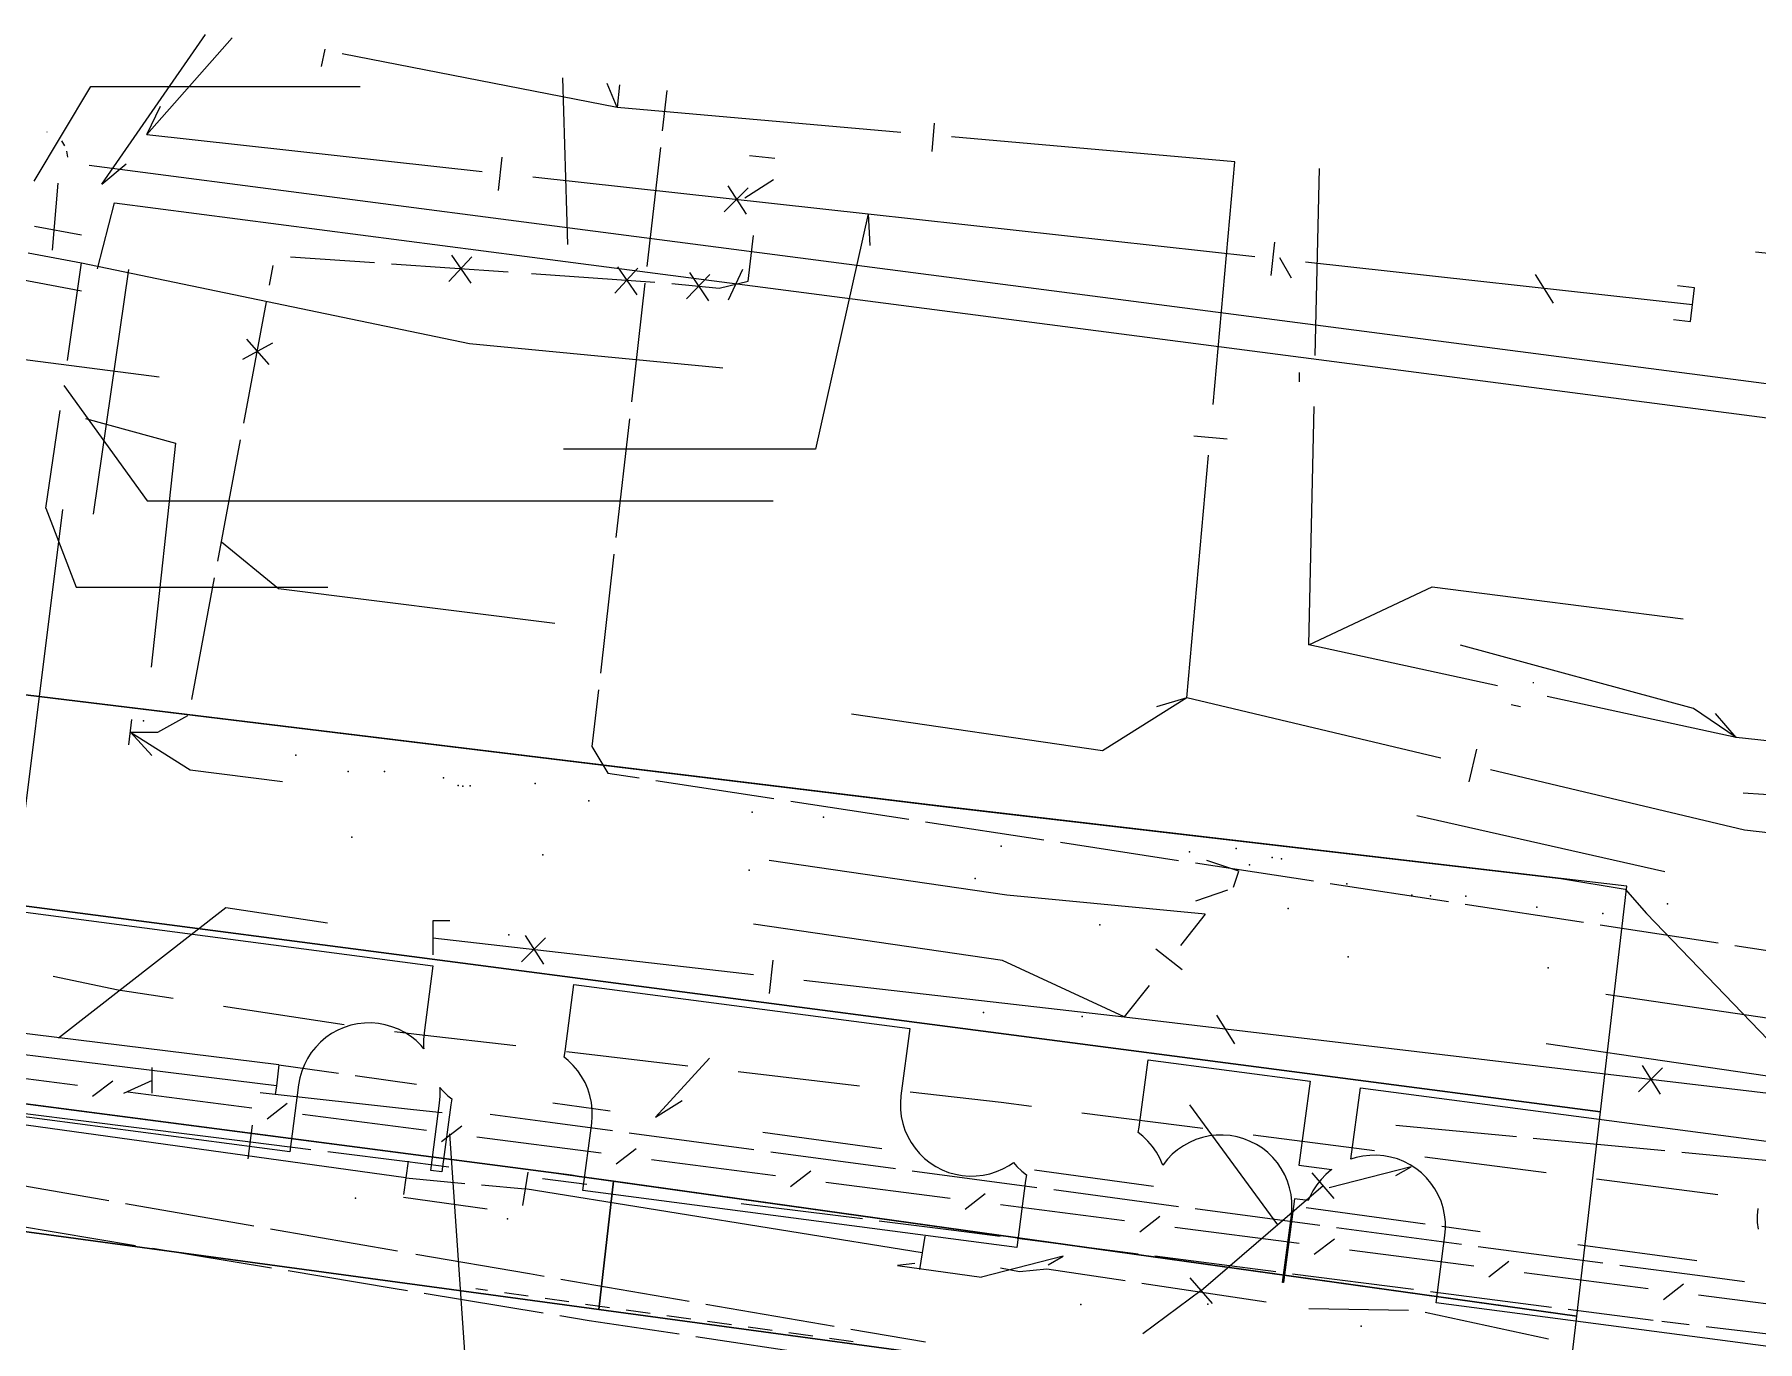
# Model space of a CAD drawing. Header units: metres. Extents: x -3782 to -2031, y 18790 to 19846.
# Drawn here: x -2848.1 to -2797.3, y 18874.1 to 18912.7 of the extents above; entities that cross this region are included whole.
import ezdxf

# ---------------------------------------------------------------- set-up
doc = ezdxf.new("R2010")
doc.units = ezdxf.units.M
for name, color, linetype in [('BOUNDARY', 7, 'Continuous'), ('CURB', 7, 'Continuous'), ('ELECTR_CABLE', 7, 'Continuous'), ('ELECTR_CABLE_COMM', 7, 'Continuous'), ('GRASS', 7, 'Continuous'), ('GROUND', 7, 'Continuous'), ('HEAT', 7, 'Continuous'), ('OVERHEAD_POWER_LINE', 7, 'Continuous'), ('ROAD', 7, 'Continuous'), ('SEWER', 7, 'Continuous'), ('SIDEWALK_PATH', 7, 'Continuous'), ('TREE', 7, 'Continuous'), ('WATER_PIPELINE', 7, 'Continuous')]:
    doc.layers.add(name, color=color, linetype=linetype)

msp = doc.modelspace()

# ---------------------------------------------------------------- linework, layer by layer
at = {"layer": 'BOUNDARY'}
msp.add_lwpolyline([(-2884.006, 18893.457), (-2876.159, 18892.479), (-2868.255, 18892.281), (-2860.369, 18892.864), (-2856.419, 18893.553), (-2854.481, 18893.795), (-2852.536, 18893.655), (-2821.885, 18889.923), (-2821.487, 18889.876), (-2803.067, 18887.727), (-2801.166, 18887.411), (-2800.537, 18886.69), (-2795.137, 18881.088), (-2789.219, 18876.037), (-2782.837, 18871.585), (-2776.054, 18867.774), (-2768.932, 18864.64), (-2761.54, 18862.212), (-2753.946, 18860.514), (-2746.224, 18859.562)], dxfattribs=at)
at = {"layer": 'CURB'}
for points in [[(-2903.349, 18888.247), (-2832.736, 18879.021), (-2831.824, 18878.898), (-2802.597, 18874.805)], [(-2903.338, 18888.251), (-2898.413, 18884.081), (-2802.839, 18871.115)], [(-2855.234, 18887.808), (-2801.895, 18880.839)], [(-2835.11, 18875.621), (-2834.758, 18875.571)], [(-2834.263, 18875.5), (-2833.558, 18875.4)], [(-2833.063, 18875.329), (-2832.359, 18875.229)], [(-2831.864, 18875.159), (-2831.159, 18875.06)], [(-2830.664, 18874.991), (-2829.959, 18874.892)], [(-2829.464, 18874.822), (-2828.759, 18874.724)], [(-2828.264, 18874.654), (-2827.559, 18874.555)], [(-2827.064, 18874.486), (-2826.359, 18874.387)], [(-2825.864, 18874.318), (-2825.159, 18874.219)], [(-2824.664, 18874.15), (-2823.959, 18874.051)]]:
    msp.add_lwpolyline(points, dxfattribs=at)
at = {"layer": 'ELECTR_CABLE'}
for points in [[(-2826.28, 18908.988), (-2827.026, 18909.07)], [(-2827.163, 18907.83), (-2826.319, 18908.368)], [(-2827.06, 18905.367), (-2826.91, 18906.718)], [(-2841.197, 18905.25), (-2841.087, 18905.834)], [(-2840.578, 18906.088), (-2838.097, 18905.914)], [(-2837.599, 18905.879), (-2834.148, 18905.638)], [(-2835.228, 18906.09), (-2835.903, 18905.353)], [(-2835.826, 18906.13), (-2835.254, 18905.309)], [(-2830.325, 18905.747), (-2831, 18905.01)], [(-2830.924, 18905.787), (-2830.352, 18904.966)], [(-2827.233, 18905.713), (-2827.658, 18904.808)], [(-2833.459, 18905.59), (-2829.818, 18905.335)], [(-2829.32, 18905.294), (-2827.924, 18905.163)], [(-2828.194, 18905.566), (-2828.887, 18904.845)], [(-2828.792, 18905.62), (-2828.239, 18904.786)], [(-2827.924, 18905.163), (-2827.06, 18905.367)], [(-2841.962, 18901.172), (-2841.289, 18904.759)], [(-2841.878, 18903.657), (-2841.223, 18902.901)], [(-2841.987, 18903.067), (-2841.105, 18903.541)], [(-2842.727, 18897.093), (-2842.054, 18900.68)], [(-2842.62, 18897.665), (-2840.937, 18896.288)], [(-2843.492, 18893.015), (-2842.819, 18896.602)], [(-2840.937, 18896.288), (-2832.769, 18895.266)], [(-2845.353, 18891.678), (-2845.261, 18892.422)], [(-2844.493, 18892.05), (-2843.61, 18892.541)], [(-2845.307, 18892.05), (-2844.493, 18892.05)], [(-2845.307, 18892.05), (-2843.542, 18890.937)], [(-2845.307, 18892.05), (-2844.679, 18891.358)], [(-2843.542, 18890.937), (-2840.82, 18890.593)], [(-2847.433, 18883.022), (-2842.487, 18886.871)], [(-2842.487, 18886.871), (-2839.486, 18886.421)], [(-2847.591, 18884.841), (-2845.666, 18884.44)], [(-2845.666, 18884.44), (-2844.043, 18884.189)], [(-2840.921, 18882.219), (-2855.481, 18884.014)], [(-2842.56, 18883.96), (-2838.994, 18883.41)], [(-2840.997, 18881.599), (-2855.557, 18883.394)], [(-2837.507, 18883.208), (-2836.696, 18883.113)], [(-2836.696, 18883.113), (-2833.923, 18882.789)], [(-2795.682, 18881.704), (-2803.499, 18882.843)], [(-2832.433, 18882.615), (-2828.848, 18882.197)], [(-2829.805, 18880.677), (-2828.205, 18882.421)], [(-2844.663, 18881.765), (-2845.512, 18881.375)], [(-2844.663, 18881.39), (-2844.663, 18882.14)], [(-2840.921, 18882.219), (-2840.997, 18881.599)], [(-2840.921, 18882.219), (-2839.163, 18881.975)], [(-2838.668, 18881.906), (-2836.861, 18881.656)], [(-2827.358, 18882.023), (-2823.774, 18881.604)], [(-2853.361, 18881.407), (-2841.763, 18879.947)], [(-2841.479, 18881.408), (-2836.946, 18880.899)], [(-2840.997, 18881.599), (-2841.028, 18881.351)], [(-2822.284, 18881.43), (-2819.594, 18881.116)], [(-2836.946, 18880.899), (-2836.104, 18880.819)], [(-2832.914, 18880.517), (-2834.687, 18880.754)], [(-2832.836, 18881.097), (-2831.141, 18880.862)], [(-2829.805, 18880.677), (-2829.012, 18881.171)], [(-2819.594, 18881.116), (-2818.701, 18881.001)], [(-2817.213, 18880.81), (-2813.633, 18880.349)], [(-2811.426, 18877.502), (-2814.018, 18881.038)], [(-2837.178, 18878.884), (-2849.022, 18880.529)], [(-2841.825, 18879.451), (-2841.701, 18880.443)], [(-2831.073, 18880.271), (-2832.914, 18880.517)], [(-2826.894, 18879.711), (-2830.577, 18880.204)], [(-2826.634, 18880.237), (-2823.119, 18879.749)], [(-2804.378, 18880.096), (-2807.936, 18880.433)], [(-2841.763, 18879.947), (-2839.975, 18879.723)], [(-2812.146, 18880.158), (-2808.566, 18879.697)], [(-2799.991, 18879.68), (-2803.881, 18880.049)], [(-2839.479, 18879.661), (-2837.12, 18879.365)], [(-2837.109, 18879.379), (-2837.247, 18878.389)], [(-2837.12, 18879.365), (-2835.904, 18879.213)], [(-2822.716, 18879.152), (-2826.399, 18879.645)], [(-2807.078, 18879.506), (-2803.499, 18879.045)], [(-2796.405, 18879.34), (-2799.494, 18879.633)], [(-2849.732, 18878.879), (-2845.942, 18878.217)], [(-2837.178, 18878.884), (-2835.435, 18878.723)], [(-2834.937, 18878.677), (-2833.652, 18878.559)], [(-2833.573, 18879.053), (-2833.731, 18878.065)], [(-2833.139, 18878.866), (-2831.833, 18878.702)], [(-2818.537, 18878.593), (-2822.22, 18879.086)], [(-2818.612, 18879.124), (-2815.097, 18878.636)], [(-2809.758, 18878.28), (-2810.412, 18879.038)], [(-2802.011, 18878.854), (-2798.432, 18878.393)], [(-2821.925, 18876.673), (-2833.652, 18878.559)], [(-2814.359, 18878.034), (-2818.042, 18878.527)], [(-2813.682, 18875.555), (-2810.085, 18878.659)], [(-2845.449, 18878.131), (-2841.659, 18877.469)], [(-2827.266, 18878.13), (-2823.691, 18877.682)], [(-2810.181, 18877.475), (-2813.863, 18877.967)], [(-2810.59, 18878.011), (-2807.074, 18877.523)], [(-2845.152, 18876.881), (-2848.67, 18877.464)], [(-2841.166, 18877.383), (-2837.418, 18876.728)], [(-2823.195, 18877.619), (-2820.99, 18877.343)], [(-2821.846, 18877.167), (-2822.004, 18876.179)], [(-2820.99, 18877.343), (-2819.62, 18877.166)], [(-2806.002, 18876.915), (-2809.685, 18877.408)], [(-2806.579, 18877.455), (-2805.443, 18877.297)], [(-2841.14, 18876.217), (-2844.658, 18876.799)], [(-2819.124, 18877.103), (-2815.551, 18876.642)], [(-2803.115, 18876.529), (-2805.507, 18876.849)], [(-2802.566, 18876.912), (-2799.048, 18876.441)], [(-2837.544, 18875.621), (-2840.647, 18876.135)], [(-2836.883, 18876.636), (-2833.522, 18876.056)], [(-2819.049, 18876.105), (-2819.611, 18876.216)], [(-2818.241, 18876.19), (-2819.049, 18876.105)], [(-2815.935, 18875.841), (-2818.241, 18876.19)], [(-2815.055, 18876.578), (-2811.481, 18876.117)], [(-2801.823, 18876.361), (-2803.115, 18876.529)], [(-2799.029, 18875.998), (-2801.327, 18876.297)], [(-2833.522, 18876.056), (-2833.092, 18875.982)], [(-2832.599, 18875.897), (-2828.807, 18875.243)], [(-2811.764, 18875.209), (-2815.44, 18875.766)], [(-2813.355, 18875.176), (-2814.009, 18875.934)], [(-2810.985, 18876.053), (-2807.412, 18875.593)], [(-2797.643, 18875.818), (-2799.029, 18875.998)], [(-2837.129, 18875.552), (-2837.544, 18875.621)], [(-2833.118, 18874.888), (-2836.636, 18875.471)], [(-2828.314, 18875.158), (-2824.523, 18874.504)], [(-2813.682, 18875.555), (-2815.409, 18874.274)], [(-2806.916, 18875.529), (-2803.343, 18875.068)], [(-2831.756, 18874.663), (-2832.624, 18874.807)], [(-2829.1, 18874.264), (-2831.756, 18874.663)], [(-2807.562, 18874.964), (-2810.51, 18875.019)], [(-2803.434, 18874.118), (-2807.067, 18874.907)], [(-2802.847, 18875.004), (-2800.338, 18874.681)], [(-2800.087, 18874.652), (-2799.272, 18874.556)], [(-2825.079, 18873.66), (-2828.606, 18874.19)], [(-2824.03, 18874.419), (-2821.829, 18874.039)], [(-2798.775, 18874.498), (-2795.768, 18874.145)]]:
    msp.add_lwpolyline(points, dxfattribs=at)
at = {"layer": 'ELECTR_CABLE_COMM'}
for points in [[(-2829.464, 18910.994), (-2829.599, 18909.808)], [(-2829.656, 18909.311), (-2830.057, 18905.804)], [(-2830.113, 18905.307), (-2830.514, 18901.8)], [(-2830.571, 18901.304), (-2830.972, 18897.796)], [(-2831.028, 18897.3), (-2831.429, 18893.793)], [(-2831.486, 18893.296), (-2831.677, 18891.623)], [(-2831.677, 18891.623), (-2831.205, 18890.838)], [(-2831.205, 18890.838), (-2830.285, 18890.697)], [(-2829.791, 18890.622), (-2826.302, 18890.089)], [(-2825.807, 18890.013), (-2822.318, 18889.48)], [(-2791.678, 18889.848), (-2797.676, 18890.246)], [(-2821.824, 18889.404), (-2818.334, 18888.871)], [(-2817.84, 18888.796), (-2814.351, 18888.262)], [(-2813.856, 18888.187), (-2810.367, 18887.654)], [(-2809.873, 18887.578), (-2806.383, 18887.045)], [(-2805.889, 18886.969), (-2802.399, 18886.436)], [(-2801.905, 18886.36), (-2798.416, 18885.827)], [(-2797.922, 18885.752), (-2794.432, 18885.218)], [(-2795.501, 18883.387), (-2801.738, 18884.297)], [(-2846.872, 18881.612), (-2850.539, 18882.086)], [(-2845.831, 18881.745), (-2846.425, 18881.287)], [(-2841.718, 18880.945), (-2845.384, 18881.42)], [(-2840.677, 18881.078), (-2841.271, 18880.62)], [(-2836.564, 18880.279), (-2840.23, 18880.753)], [(-2835.523, 18880.411), (-2836.117, 18879.953)], [(-2835.881, 18880.19), (-2835.404, 18873.164)], [(-2831.41, 18879.612), (-2835.076, 18880.086)], [(-2830.369, 18879.744), (-2830.963, 18879.287)], [(-2826.256, 18878.945), (-2829.922, 18879.419)], [(-2825.215, 18879.078), (-2825.809, 18878.62)], [(-2821.101, 18878.278), (-2824.768, 18878.752)], [(-2820.061, 18878.411), (-2820.654, 18877.953)], [(-2815.947, 18877.611), (-2819.614, 18878.086)], [(-2814.907, 18877.744), (-2815.5, 18877.286)], [(-2810.793, 18876.945), (-2814.46, 18877.419)], [(-2809.753, 18877.077), (-2810.346, 18876.62)], [(-2805.639, 18876.278), (-2809.306, 18876.752)], [(-2804.599, 18876.41), (-2805.192, 18875.953)], [(-2800.485, 18875.611), (-2804.152, 18876.085)], [(-2799.444, 18875.744), (-2800.038, 18875.286)], [(-2795.331, 18874.944), (-2798.997, 18875.419)]]:
    msp.add_lwpolyline(points, dxfattribs=at)
at = {"layer": 'GRASS'}
for points in [[(-2855.105, 18888.856), (-2862.94, 18889.761), (-2862.89, 18889.371), (-2862.707, 18889.037), (-2862.417, 18888.79), (-2862.045, 18888.662), (-2855.234, 18887.808), (-2801.894, 18880.839), (-2801.117, 18887.5), (-2821.686, 18889.899), (-2854.484, 18893.892), (-2854.519, 18893.6)], [(-2903.336, 18888.246), (-2902.6, 18886.7), (-2901.482, 18885.446), (-2900.06, 18884.551), (-2898.413, 18884.081), (-2831.473, 18874.999), (-2831.042, 18878.788), (-2831.824, 18878.898), (-2832.052, 18878.929), (-2832.28, 18878.961), (-2832.508, 18878.991), (-2832.736, 18879.021)], [(-2831.042, 18878.788), (-2831.473, 18874.999), (-2803.025, 18871.14), (-2802.597, 18874.805)]]:
    msp.add_lwpolyline(points, close=True, dxfattribs=at)
at = {"layer": 'GROUND'}
for points in [[(-2884.006, 18893.457), (-2876.159, 18892.479), (-2868.255, 18892.281), (-2860.369, 18892.864), (-2856.419, 18893.553), (-2854.481, 18893.795), (-2852.536, 18893.655), (-2821.885, 18889.923), (-2821.487, 18889.876), (-2803.067, 18887.727), (-2801.166, 18887.411), (-2800.537, 18886.69), (-2795.137, 18881.088), (-2789.219, 18876.037), (-2782.837, 18871.585), (-2776.054, 18867.774), (-2768.932, 18864.64), (-2761.54, 18862.212), (-2753.946, 18860.514), (-2746.224, 18859.562)], [(-2903.335, 18888.246), (-2832.736, 18879.021), (-2832.508, 18878.991), (-2832.28, 18878.961), (-2832.052, 18878.929), (-2831.824, 18878.898), (-2802.597, 18874.805), (-2801.894, 18880.839), (-2855.234, 18887.807), (-2862.045, 18888.662), (-2862.417, 18888.79), (-2862.707, 18889.037), (-2862.89, 18889.371), (-2862.94, 18889.761), (-2864.402, 18889.961), (-2864.665, 18889.983), (-2864.796, 18889.612), (-2865.048, 18889.329), (-2865.388, 18889.159), (-2865.78, 18889.131), (-2891.204, 18892.326)], [(-2749.47, 18855.783), (-2756.654, 18857.487), (-2763.963, 18858.521), (-2771.337, 18858.878), (-2778.712, 18858.553), (-2786.026, 18857.549), (-2789.158, 18856.971), (-2787.499, 18869.164), (-2803.025, 18871.139), (-2831.473, 18874.999), (-2898.413, 18884.081)]]:
    msp.add_lwpolyline(points, dxfattribs=at)
at = {"layer": 'HEAT'}
for points in [[(-2846.153, 18908.235), (-2843.094, 18912.653)], [(-2832.391, 18906.445), (-2832.539, 18911.368)], [(-2848.147, 18908.319), (-2846.474, 18911.116)], [(-2846.474, 18911.116), (-2838.518, 18911.116)], [(-2847.769, 18909.766), (-2847.772, 18909.767)], [(-2847.239, 18909.364), (-2847.333, 18909.509)], [(-2847.16, 18909.03), (-2847.18, 18909.202)], [(-2846.527, 18908.788), (-2832.327, 18906.941)], [(-2846.153, 18908.235), (-2845.435, 18908.832)], [(-2847.61, 18906.287), (-2847.44, 18908.258)], [(-2846.28, 18905.732), (-2845.779, 18907.682)], [(-2845.779, 18907.682), (-2832.456, 18905.949)], [(-2848.136, 18906.988), (-2846.75, 18906.734)], [(-2832.327, 18906.941), (-2787.384, 18901.096)], [(-2848.33, 18906.2), (-2846.75, 18905.91)], [(-2793.409, 18905.82), (-2797.321, 18906.227)], [(-2847.168, 18903.027), (-2846.75, 18905.91)], [(-2846.75, 18905.91), (-2835.292, 18903.529)], [(-2846.4, 18898.49), (-2845.355, 18905.708)], [(-2832.456, 18905.949), (-2787.513, 18900.105)], [(-2848.524, 18905.412), (-2846.75, 18905.086)], [(-2856.507, 18904.097), (-2844.458, 18902.543)], [(-2835.292, 18903.529), (-2827.81, 18902.812)], [(-2847.275, 18902.285), (-2844.816, 18898.878)], [(-2847.8, 18898.66), (-2847.382, 18901.543)], [(-2846.637, 18901.308), (-2843.974, 18900.587)], [(-2843.974, 18900.587), (-2844.693, 18893.968)], [(-2848.889, 18885.924), (-2847.3, 18898.626)], [(-2847.8, 18898.66), (-2846.911, 18896.328)], [(-2844.816, 18898.878), (-2826.322, 18898.878)], [(-2846.911, 18896.328), (-2839.479, 18896.328)]]:
    msp.add_lwpolyline(points, dxfattribs=at)
at = {"layer": 'OVERHEAD_POWER_LINE'}
for points in [[(-2807.489, 18879.207), (-2809.911, 18878.586)], [(-2807.939, 18878.953), (-2807.489, 18879.207)], [(-2837.247, 18878.311), (-2834.77, 18877.969)], [(-2822.142, 18876.357), (-2822.655, 18876.292)], [(-2822.655, 18876.292), (-2820.178, 18875.95)], [(-2817.757, 18876.572), (-2820.178, 18875.95)], [(-2818.207, 18876.318), (-2817.757, 18876.572)]]:
    msp.add_lwpolyline(points, dxfattribs=at)
at = {"layer": 'ROAD'}
msp.add_lwpolyline([(-2898.413, 18884.081), (-2831.473, 18875), (-2803.025, 18871.139), (-2787.5, 18869.164)], dxfattribs=at)
at = {"layer": 'SEWER'}
for points in [[(-2844.823, 18909.699), (-2842.299, 18912.556)], [(-2839.66, 18911.703), (-2839.559, 18912.223)], [(-2830.93, 18910.5), (-2839.049, 18912.077)], [(-2830.93, 18910.5), (-2831.225, 18911.208)], [(-2830.867, 18911.164), (-2830.93, 18910.5)], [(-2844.823, 18909.699), (-2844.415, 18910.539)], [(-2822.557, 18909.761), (-2830.93, 18910.5)], [(-2821.632, 18909.193), (-2821.558, 18910.031)], [(-2844.823, 18909.699), (-2834.919, 18908.609)], [(-2812.69, 18908.89), (-2821.063, 18909.629)], [(-2834.341, 18909.032), (-2834.449, 18908.048)], [(-2813.334, 18901.722), (-2812.69, 18908.89)], [(-2833.428, 18908.445), (-2823.524, 18907.355)], [(-2810.316, 18903.169), (-2810.194, 18908.694)], [(-2827.067, 18908.123), (-2827.771, 18907.413)], [(-2827.663, 18908.187), (-2827.124, 18907.344)], [(-2823.524, 18907.355), (-2825.078, 18900.404)], [(-2823.524, 18907.355), (-2812.097, 18906.097)], [(-2823.524, 18907.355), (-2823.476, 18906.422)], [(-2811.519, 18906.521), (-2811.627, 18905.536)], [(-2811.377, 18906.067), (-2811.031, 18905.47)], [(-2810.606, 18905.933), (-2799.179, 18904.676)], [(-2803.826, 18905.563), (-2803.287, 18904.72)], [(-2799.121, 18905.172), (-2799.618, 18905.23)], [(-2799.238, 18904.179), (-2799.121, 18905.172)], [(-2799.734, 18904.237), (-2799.238, 18904.179)], [(-2810.789, 18902.669), (-2810.795, 18902.392)], [(-2810.506, 18894.629), (-2810.35, 18901.67)], [(-2813.903, 18900.798), (-2812.917, 18900.709)], [(-2825.078, 18900.404), (-2832.519, 18900.404)], [(-2814.113, 18893.06), (-2813.469, 18900.228)], [(-2810.506, 18894.629), (-2806.865, 18896.342)], [(-2806.865, 18896.342), (-2799.448, 18895.397)], [(-2804.931, 18893.419), (-2810.506, 18894.629)], [(-2799.152, 18892.743), (-2806.031, 18894.618)], [(-2803.87, 18893.496), (-2803.87, 18893.521)], [(-2814.113, 18893.06), (-2816.603, 18891.501)], [(-2814.113, 18893.06), (-2815.008, 18892.794)], [(-2806.606, 18891.279), (-2814.113, 18893.06)], [(-2797.89, 18891.89), (-2803.465, 18893.1)], [(-2816.603, 18891.501), (-2824.009, 18892.581)], [(-2804.53, 18892.86), (-2804.258, 18892.801)], [(-2797.89, 18891.89), (-2799.152, 18892.743)], [(-2797.89, 18891.89), (-2798.496, 18892.601)], [(-2805.772, 18890.583), (-2805.544, 18891.547)], [(-2777.724, 18889.714), (-2797.89, 18891.89)], [(-2797.639, 18889.151), (-2805.146, 18890.932)], [(-2799.989, 18887.92), (-2807.317, 18889.573)], [(-2782.65, 18887.441), (-2797.639, 18889.151)], [(-2819.428, 18887.231), (-2826.441, 18888.254)], [(-2812.575, 18887.938), (-2813.521, 18888.262)], [(-2812.736, 18887.465), (-2812.575, 18887.938)], [(-2812.911, 18887.379), (-2813.857, 18887.054)], [(-2813.565, 18886.672), (-2819.428, 18887.231)], [(-2835.872, 18886.474), (-2836.372, 18886.474)], [(-2836.372, 18886.474), (-2836.372, 18885.474)], [(-2819.549, 18885.307), (-2826.905, 18886.38)], [(-2813.565, 18886.672), (-2814.298, 18885.743)], [(-2836.372, 18885.974), (-2826.911, 18884.891)], [(-2833.052, 18885.972), (-2833.759, 18885.265)], [(-2833.648, 18886.039), (-2833.113, 18885.193)], [(-2826.331, 18885.312), (-2826.443, 18884.328)], [(-2815.959, 18883.637), (-2819.549, 18885.307)], [(-2814.245, 18885.029), (-2815.022, 18885.642)], [(-2825.42, 18884.72), (-2815.959, 18883.637)], [(-2815.226, 18884.566), (-2815.959, 18883.637)], [(-2815.959, 18883.637), (-2796.6, 18881.344)], [(-2813.235, 18883.691), (-2812.703, 18882.844)], [(-2800.064, 18882.133), (-2800.774, 18881.429)], [(-2800.66, 18882.202), (-2800.128, 18881.354)]]:
    msp.add_lwpolyline(points, dxfattribs=at)
at = {"layer": 'SIDEWALK_PATH'}
msp.add_lwpolyline([(-2903.349, 18888.247), (-2832.736, 18879.021), (-2832.508, 18878.991), (-2832.28, 18878.961), (-2832.052, 18878.929), (-2831.824, 18878.898), (-2802.597, 18874.805), (-2801.894, 18880.839), (-2855.234, 18887.807), (-2862.045, 18888.662), (-2862.417, 18888.79), (-2862.707, 18889.037), (-2862.89, 18889.371), (-2862.94, 18889.761), (-2864.402, 18889.961), (-2864.665, 18889.983), (-2864.796, 18889.612), (-2865.048, 18889.329), (-2865.388, 18889.159), (-2865.78, 18889.131), (-2891.204, 18892.326)], dxfattribs=at)
at = {"layer": 'TREE'}
for p in [(-2844.918, 18892.387), (-2840.425, 18891.365), (-2838.874, 18890.888), (-2837.805, 18890.885), (-2836.062, 18890.694), (-2835.63, 18890.469), (-2835.492, 18890.45), (-2835.276, 18890.463), (-2833.352, 18890.529), (-2831.769, 18890.02), (-2826.943, 18889.683), (-2824.838, 18889.542), (-2838.768, 18888.946), (-2833.125, 18888.421), (-2819.591, 18888.685), (-2814.034, 18888.517), (-2812.654, 18888.613), (-2811.588, 18888.348), (-2827.03, 18887.973), (-2812.263, 18888.131), (-2811.316, 18888.308), (-2820.361, 18887.727), (-2809.382, 18887.568), (-2811.114, 18886.835), (-2807.469, 18887.232), (-2806.917, 18887.215), (-2805.869, 18887.204), (-2803.778, 18886.875), (-2799.918, 18886.975), (-2816.682, 18886.358), (-2801.828, 18886.689), (-2834.135, 18886.064), (-2809.343, 18885.41), (-2803.443, 18885.085), (-2820.11, 18883.77), (-2817.202, 18883.652), (-2838.663, 18878.282), (-2834.173, 18877.671), (-2817.237, 18875.147), (-2813.485, 18875.151), (-2808.957, 18874.501)]:
    msp.add_point(p, dxfattribs=at)
at = {"layer": 'WATER_PIPELINE'}
for points in [[(-2851.626, 18887.155), (-2836.374, 18885.147), (-2836.635, 18883.164), (-2836.651, 18882.959), (-2836.648, 18882.753), (-2836.642, 18882.699), (-2836.725, 18882.797), (-2836.873, 18882.94), (-2837.034, 18883.068), (-2837.208, 18883.18), (-2837.391, 18883.274), (-2837.583, 18883.35), (-2837.781, 18883.407), (-2837.983, 18883.443), (-2838.189, 18883.46), (-2838.395, 18883.457), (-2838.6, 18883.433), (-2838.801, 18883.39), (-2838.997, 18883.327), (-2839.186, 18883.245), (-2839.367, 18883.145), (-2839.536, 18883.027), (-2839.693, 18882.894), (-2839.836, 18882.746), (-2839.965, 18882.585), (-2840.076, 18882.411), (-2840.17, 18882.228), (-2840.246, 18882.036), (-2840.303, 18881.838), (-2840.34, 18881.635), (-2840.601, 18879.653), (-2853.147, 18881.304)], [(-2763.854, 18869.55), (-2806.747, 18875.196), (-2806.486, 18877.179), (-2806.469, 18877.385), (-2806.473, 18877.591), (-2806.496, 18877.795), (-2806.54, 18877.997), (-2806.603, 18878.193), (-2806.685, 18878.382), (-2806.785, 18878.562), (-2806.902, 18878.732), (-2807.036, 18878.889), (-2807.184, 18879.032), (-2807.345, 18879.16), (-2807.518, 18879.272), (-2807.702, 18879.366), (-2807.893, 18879.442), (-2808.091, 18879.498), (-2808.294, 18879.535), (-2808.5, 18879.552), (-2808.706, 18879.549), (-2808.91, 18879.525), (-2809.112, 18879.482), (-2809.262, 18879.434), (-2808.984, 18881.543), (-2796.989, 18879.964)], [(-2797.25, 18877.981), (-2797.266, 18877.776), (-2797.263, 18877.57), (-2797.239, 18877.365)]]:
    msp.add_lwpolyline(points, dxfattribs=at)
for points in [[(-2831.944, 18878.513), (-2831.683, 18880.496), (-2831.666, 18880.701), (-2831.669, 18880.907), (-2831.693, 18881.112), (-2831.737, 18881.314), (-2831.8, 18881.51), (-2831.882, 18881.699), (-2831.982, 18881.879), (-2832.099, 18882.049), (-2832.232, 18882.206), (-2832.38, 18882.349), (-2832.502, 18882.445), (-2832.471, 18882.616), (-2832.21, 18884.599), (-2822.291, 18883.294), (-2822.552, 18881.311), (-2822.569, 18881.105), (-2822.565, 18880.899), (-2822.542, 18880.695), (-2822.498, 18880.493), (-2822.435, 18880.297), (-2822.353, 18880.108), (-2822.253, 18879.928), (-2822.136, 18879.758), (-2822.002, 18879.601), (-2821.854, 18879.458), (-2821.693, 18879.33), (-2821.52, 18879.218), (-2821.336, 18879.124), (-2821.145, 18879.048), (-2820.946, 18878.992), (-2820.744, 18878.955), (-2820.538, 18878.938), (-2820.332, 18878.941), (-2820.128, 18878.965), (-2819.926, 18879.008), (-2819.73, 18879.071), (-2819.541, 18879.153), (-2819.361, 18879.253), (-2819.231, 18879.343), (-2819.129, 18879.223), (-2818.981, 18879.08), (-2818.844, 18878.971), (-2818.873, 18878.81), (-2819.134, 18876.827)], [(-2810.928, 18878.268), (-2811.254, 18875.79), (-2811.282, 18875.794), (-2811.021, 18877.776), (-2811.004, 18877.982), (-2811.008, 18878.188), (-2811.031, 18878.393), (-2811.075, 18878.594), (-2811.138, 18878.79), (-2811.22, 18878.979), (-2811.32, 18879.159), (-2811.437, 18879.329), (-2811.571, 18879.486), (-2811.719, 18879.629), (-2811.88, 18879.757), (-2812.053, 18879.869), (-2812.237, 18879.963), (-2812.428, 18880.039), (-2812.626, 18880.096), (-2812.829, 18880.133), (-2813.035, 18880.149), (-2813.241, 18880.146), (-2813.445, 18880.122), (-2813.647, 18880.079), (-2813.843, 18880.016), (-2814.032, 18879.934), (-2814.212, 18879.834), (-2814.382, 18879.716), (-2814.539, 18879.583), (-2814.682, 18879.435), (-2814.81, 18879.274), (-2814.82, 18879.259), (-2814.825, 18879.276), (-2814.907, 18879.465), (-2815.007, 18879.645), (-2815.125, 18879.814), (-2815.258, 18879.971), (-2815.406, 18880.115), (-2815.543, 18880.224), (-2815.514, 18880.384), (-2815.253, 18882.367), (-2810.471, 18881.738), (-2810.798, 18879.257), (-2809.831, 18879.13), (-2809.847, 18879.119), (-2810.004, 18878.986), (-2810.147, 18878.838), (-2810.275, 18878.676), (-2810.387, 18878.503), (-2810.481, 18878.32), (-2810.523, 18878.214)], [(-2836.436, 18879.104), (-2836.175, 18881.087), (-2836.159, 18881.293), (-2836.162, 18881.499), (-2836.168, 18881.553), (-2836.085, 18881.455), (-2835.937, 18881.312), (-2835.816, 18881.215), (-2835.847, 18881.044), (-2836.108, 18879.061)]]:
    msp.add_lwpolyline(points, close=True, dxfattribs=at)

doc.saveas('drawing.dxf')
